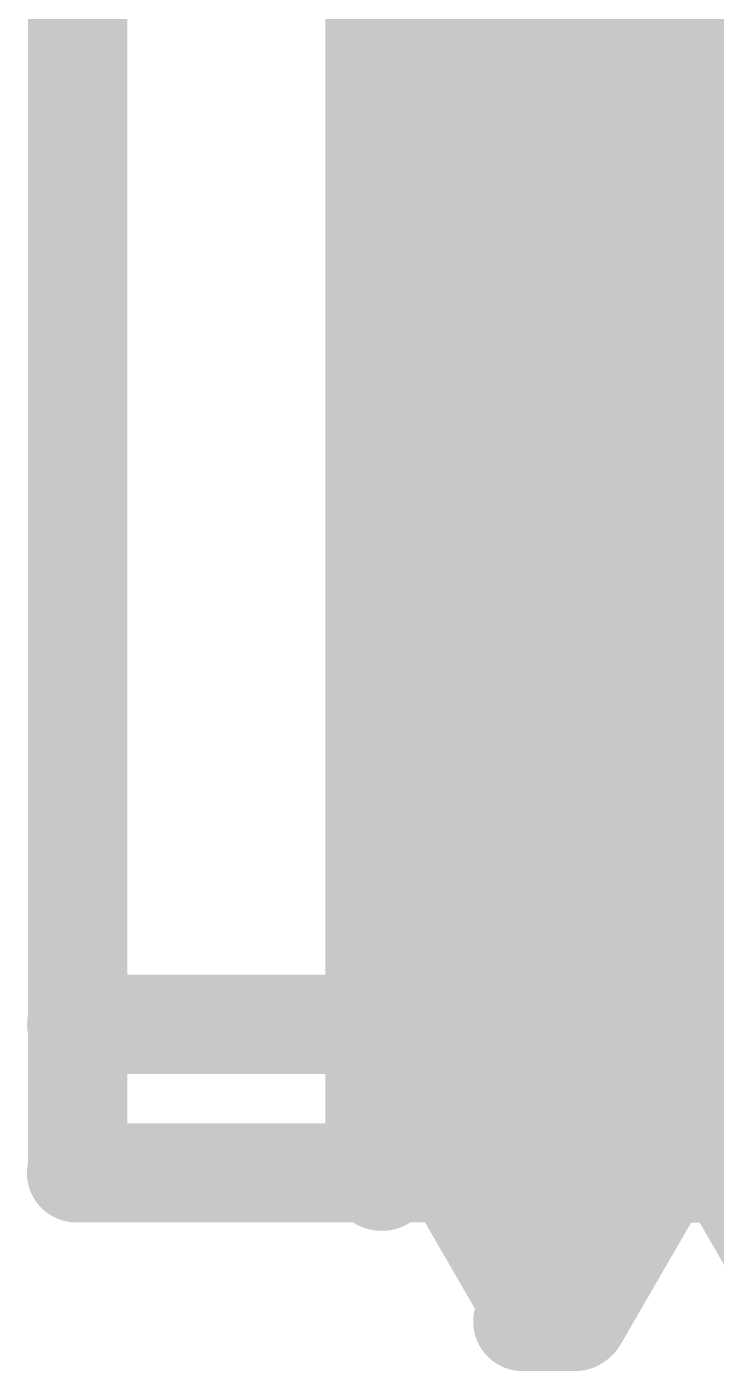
# Model space of a CAD drawing. Header units: millimetres. Extents: x 6.83 to 16.18, y 4.59 to 12.3.
# Drawn here: x 6.8283 to 6.8978, y 5.6351 to 5.7708 of the extents above; entities that cross this region are included whole.
import ezdxf

# ---------------------------------------------------------------- set-up
doc = ezdxf.new("R2010")
doc.units = ezdxf.units.MM
doc.header["$MEASUREMENT"] = 0
doc.layers.add('TopOverlay', color=2, linetype='Continuous')

msp = doc.modelspace()

# ---------------------------------------------------------------- linework, layer by layer
at = {"layer": 'TopOverlay', "const_width": 0.01}
for points in [[(6.8334129, 5.7611383), (6.8334129, 5.8671382)], [(6.8764566, 5.7974088), (6.877322, 5.7611383)], [(6.8785665, 5.7645402), (6.8799225, 5.7964438)], [(6.8870817, 5.7611388), (6.8884099, 5.7970709)], [(6.8907676, 5.7966805), (6.8921237, 5.76478)], [(6.8634129, 5.7611383), (6.8634134, 5.7938731)], [(6.8841576, 5.7894727), (6.8855115, 5.7572617)], [(6.8991016, 5.7587573), (6.9004064, 5.7897863)], [(6.8634187, 5.7886123), (6.8661543, 5.761137)], [(6.8634193, 5.7611383), (6.8634193, 5.7886104)], [(6.8634193, 5.7886082), (6.8650348, 5.7501237)], [(6.8710305, 5.7498577), (6.8723216, 5.7807819)], [(6.8905441, 5.7611383), (6.8912366, 5.7800842)], [(6.9002107, 5.7808093), (6.9009315, 5.7611383)], [(6.8685403, 5.7611383), (6.8689866, 5.7789347)], [(6.8772112, 5.7323121), (6.8785665, 5.7645402)], [(6.8921237, 5.76478), (6.8934791, 5.7325458)], [(6.8334129, 5.6551383), (6.8334129, 5.7611383)], [(6.8634129, 5.7611383), (6.8634134, 5.7418164)], [(6.8634193, 5.6588267), (6.8634193, 5.7611383)], [(6.8661543, 5.7611371), (6.8687116, 5.7340946)], [(6.8675344, 5.722366), (6.8685403, 5.7611383)], [(6.877322, 5.7611383), (6.8784103, 5.7151499)], [(6.8864315, 5.7433583), (6.8870817, 5.7611388)], [(6.8892141, 5.7251946), (6.8905441, 5.7611383)], [(6.9009315, 5.7611383), (6.9023165, 5.7237312)], [(6.8977959, 5.7279393), (6.8991016, 5.7587573)], [(6.8855115, 5.7572617), (6.8868656, 5.7254172)], [(6.8650348, 5.7501237), (6.8658426, 5.7310734)], [(6.8697385, 5.7198979), (6.8710305, 5.7498577)], [(6.8857814, 5.7259657), (6.8864315, 5.7433583)], [(6.8634134, 5.7418164), (6.8634138, 5.7231422)], [(6.8687116, 5.7340946), (6.8699715, 5.7209031)], [(6.8934791, 5.7325458), (6.8948354, 5.7029829)], [(6.8658426, 5.7310734), (6.8666507, 5.7130604)], [(6.8758553, 5.7027952), (6.8772112, 5.7323121)], [(6.8964904, 5.7000059), (6.8977959, 5.7279393)], [(6.8851313, 5.7093359), (6.8857814, 5.7259657)], [(6.8868656, 5.7254172), (6.88822, 5.6969132)], [(6.8885491, 5.708207), (6.8892141, 5.7251946)], [(6.8634138, 5.7231422), (6.8634143, 5.7057404)], [(6.9023165, 5.7237312), (6.903009, 5.7062348)], [(6.8670278, 5.7046956), (6.8675344, 5.722366)], [(6.8699715, 5.7209031), (6.871215, 5.7081173)], [(6.8684468, 5.69345), (6.8697385, 5.7198979)], [(6.8784126, 5.715149), (6.8789608, 5.701866)], [(6.8784126, 5.6494813), (6.8784126, 5.715149)], [(6.8666507, 5.7130604), (6.8674583, 5.696662)], [(6.871215, 5.7081173), (6.8724452, 5.6958864)], [(6.8844811, 5.6938237), (6.8851313, 5.7093359)], [(6.8878841, 5.6924436), (6.8885491, 5.708207)], [(6.8634143, 5.7057404), (6.8634147, 5.6901954)], [(6.8665192, 5.6889591), (6.8670278, 5.7046956)], [(6.8744999, 5.6787633), (6.8758553, 5.7027952)], [(6.8948354, 5.7029829), (6.8961908, 5.6789083)], [(6.8789608, 5.701866), (6.879509, 5.6891367)], [(6.8951849, 5.6774103), (6.8964904, 5.7000059)], [(6.8674583, 5.696662), (6.8682659, 5.6823912)], [(6.8724452, 5.6958864), (6.8736637, 5.6844002)], [(6.883831, 5.6797842), (6.8844811, 5.6938237)], [(6.887219, 5.6783548), (6.8878841, 5.6924436)], [(6.8634147, 5.6901954), (6.8634152, 5.6770262)], [(6.879509, 5.6891367), (6.8800572, 5.6775135)], [(6.8660085, 5.6756888), (6.8665192, 5.6889591)], [(6.8736637, 5.6844002), (6.8748695, 5.6739588)], [(6.8831809, 5.6675324), (6.883831, 5.6797842)], [(6.8865539, 5.6661494), (6.887219, 5.6783548)], [(6.8634152, 5.6770262), (6.8634162, 5.6666722)], [(6.8800572, 5.6775135), (6.8806053, 5.6673565)], [(6.865495, 5.6653358), (6.8660085, 5.6756888)], [(6.8333137, 5.6701383), (6.9095132, 5.6701383)], [(6.8806053, 5.6673565), (6.8811535, 5.6586349)], [(6.8825307, 5.6572232), (6.8831809, 5.6675324)], [(6.8634162, 5.6666722), (6.8634168, 5.6595103)], [(6.885889, 5.6557541), (6.8865539, 5.6661494)], [(6.8760609, 5.664849), (6.8772406, 5.6568774)], [(6.8634146, 5.6588267), (6.8634187, 5.6587618)], [(6.8634193, 5.6587624), (6.8636501, 5.6574552)], [(6.8811535, 5.6586349), (6.8817017, 5.6512821)], [(6.8636501, 5.6574552), (6.8637654, 5.6568557)], [(6.8772406, 5.6568774), (6.8784144, 5.6494798)], [(6.8332961, 5.6551383), (6.8635402, 5.6551383)], [(6.8645322, 5.6551452), (6.8713375, 5.6551452)], [(6.8711251, 5.6555124), (6.8728757, 5.6524881)], [(6.8713375, 5.6551452), (6.8715364, 5.6551452)], [(6.8915688, 5.6536479), (6.8924285, 5.6551327)], [(6.8922431, 5.6551327), (6.8990419, 5.6551327)], [(6.8924285, 5.6551327), (6.892635, 5.6554901)], [(6.898843, 5.6554769), (6.9005937, 5.652452)], [(6.8990419, 5.6551327), (6.8992467, 5.6551327)], [(6.8728757, 5.6524881), (6.873751, 5.6509759)], [(6.8907092, 5.652163), (6.8915688, 5.6536479)], [(6.9005937, 5.652452), (6.901469, 5.6509395)], [(6.8898496, 5.6506781), (6.8907092, 5.652163)], [(6.873751, 5.6509759), (6.8746263, 5.6494637)], [(6.8889901, 5.6491932), (6.8898496, 5.6506781)], [(6.901469, 5.6509395), (6.9023442, 5.649427)], [(6.8746263, 5.6494637), (6.8755015, 5.6479515)], [(6.8784126, 5.6494813), (6.8787614, 5.646265)], [(6.8881307, 5.6477083), (6.8889901, 5.6491932)], [(6.9023442, 5.649427), (6.9032195, 5.6479145)], [(6.8755015, 5.6479515), (6.8763766, 5.6464392)], [(6.8872713, 5.6462232), (6.8881307, 5.6477083)], [(6.8763766, 5.6464392), (6.8772517, 5.6449269)], [(6.8787614, 5.646265), (6.8789358, 5.6447965)], [(6.8864121, 5.6447382), (6.8872713, 5.6462232)], [(6.8772517, 5.6449269), (6.8781268, 5.6434146)], [(6.8855528, 5.6432531), (6.8864121, 5.6447382)], [(6.8781268, 5.6434146), (6.8790019, 5.6419023)], [(6.8838345, 5.6402829), (6.8855528, 5.6432531)], [(6.8790019, 5.6419023), (6.8798769, 5.6403899)], [(6.8783152, 5.6401383), (6.8836186, 5.6401383)]]:
    msp.add_lwpolyline(points, dxfattribs=at)
at = {"layer": 'TopOverlay', "const_width": 0.005}
for points in [[(6.8760665, 5.7645402, 1), (6.8810665, 5.7645402, 1)], [(6.8760665, 5.7645402, 1), (6.8810665, 5.7645402, 1)], [(6.8896237, 5.76478, 1), (6.8946237, 5.76478, 1)], [(6.8896237, 5.76478, 1), (6.8946237, 5.76478, 1)], [(6.8309129, 5.7611383, 1), (6.8359129, 5.7611383, 1)], [(6.8309129, 5.7611383, 1), (6.8359129, 5.7611383, 1)], [(6.8609129, 5.7611383, 1), (6.8659129, 5.7611383, 1)], [(6.8609129, 5.7611383, 1), (6.8659129, 5.7611383, 1)], [(6.8609193, 5.7611383, 1), (6.8659193, 5.7611383, 1)], [(6.8609193, 5.7611383, 1), (6.8659193, 5.7611383, 1)], [(6.8636543, 5.7611371, 1), (6.8686543, 5.7611371, 1)], [(6.8636543, 5.761137, 1), (6.8686543, 5.761137, 1)], [(6.8660403, 5.7611383, 1), (6.8710403, 5.7611383, 1)], [(6.8660403, 5.7611383, 1), (6.8710403, 5.7611383, 1)], [(6.874822, 5.7611383, 1), (6.879822, 5.7611383, 1)], [(6.874822, 5.7611383, 1), (6.879822, 5.7611383, 1)], [(6.8845817, 5.7611388, 1), (6.8895817, 5.7611388, 1)], [(6.8845817, 5.7611388, 1), (6.8895817, 5.7611388, 1)], [(6.8880441, 5.7611383, 1), (6.8930441, 5.7611383, 1)], [(6.8880441, 5.7611383, 1), (6.8930441, 5.7611383, 1)], [(6.8984315, 5.7611383, 1), (6.9034315, 5.7611383, 1)], [(6.8984315, 5.7611383, 1), (6.9034315, 5.7611383, 1)], [(6.8966016, 5.7587573, 1), (6.9016016, 5.7587573, 1)], [(6.8966016, 5.7587573, 1), (6.9016016, 5.7587573, 1)], [(6.8830115, 5.7572617, 1), (6.8880115, 5.7572617, 1)], [(6.8830115, 5.7572617, 1), (6.8880115, 5.7572617, 1)], [(6.8625348, 5.7501237, 1), (6.8675348, 5.7501237, 1)], [(6.8625348, 5.7501237, 1), (6.8675348, 5.7501237, 1)], [(6.8685305, 5.7498577, 1), (6.8735305, 5.7498577, 1)], [(6.8685305, 5.7498577, 1), (6.8735305, 5.7498577, 1)], [(6.8839315, 5.7433583, 1), (6.8889315, 5.7433583, 1)], [(6.8839315, 5.7433583, 1), (6.8889315, 5.7433583, 1)], [(6.8609134, 5.7418164, 1), (6.8659134, 5.7418164, 1)], [(6.8609134, 5.7418164, 1), (6.8659134, 5.7418164, 1)], [(6.8662116, 5.7340946, 1), (6.8712116, 5.7340946, 1)], [(6.8662116, 5.7340946, 1), (6.8712116, 5.7340946, 1)], [(6.8909791, 5.7325458, 1), (6.8959791, 5.7325458, 1)], [(6.8909791, 5.7325458, 1), (6.8959791, 5.7325458, 1)], [(6.8633426, 5.7310734, 1), (6.8683426, 5.7310734, 1)], [(6.8633426, 5.7310734, 1), (6.8683426, 5.7310734, 1)], [(6.8747112, 5.7323121, 1), (6.8797112, 5.7323121, 1)], [(6.8747112, 5.7323121, 1), (6.8797112, 5.7323121, 1)], [(6.8952959, 5.7279393, 1), (6.9002959, 5.7279393, 1)], [(6.8952959, 5.7279393, 1), (6.9002959, 5.7279393, 1)], [(6.8832814, 5.7259657, 1), (6.8882814, 5.7259657, 1)], [(6.8832814, 5.7259657, 1), (6.8882814, 5.7259657, 1)], [(6.8843656, 5.7254172, 1), (6.8893656, 5.7254172, 1)], [(6.8843656, 5.7254172, 1), (6.8893656, 5.7254172, 1)], [(6.8867141, 5.7251946, 1), (6.8917141, 5.7251946, 1)], [(6.8867141, 5.7251946, 1), (6.8917141, 5.7251946, 1)], [(6.8609138, 5.7231422, 1), (6.8659138, 5.7231422, 1)], [(6.8609138, 5.7231422, 1), (6.8659138, 5.7231422, 1)], [(6.8998165, 5.7237312, 1), (6.9048165, 5.7237312, 1)], [(6.8998165, 5.7237312, 1), (6.9048165, 5.7237312, 1)], [(6.8650344, 5.722366, 1), (6.8700344, 5.722366, 1)], [(6.8650344, 5.722366, 1), (6.8700344, 5.722366, 1)], [(6.8674715, 5.7209031, 1), (6.8724715, 5.7209031, 1)], [(6.8674715, 5.7209031, 1), (6.8724715, 5.7209031, 1)], [(6.8672385, 5.7198979, 1), (6.8722385, 5.7198979, 1)], [(6.8672385, 5.7198979, 1), (6.8722385, 5.7198979, 1)], [(6.8759103, 5.7151499, 1), (6.8809103, 5.7151499, 1)], [(6.8759126, 5.715149, 1), (6.8809126, 5.715149, 1)], [(6.8759126, 5.715149, 1), (6.8809126, 5.715149, 1)], [(6.8641507, 5.7130604, 1), (6.8691507, 5.7130604, 1)], [(6.8641507, 5.7130604, 1), (6.8691507, 5.7130604, 1)], [(6.868715, 5.7081173, 1), (6.873715, 5.7081173, 1)], [(6.868715, 5.7081173, 1), (6.873715, 5.7081173, 1)], [(6.8826313, 5.7093359, 1), (6.8876313, 5.7093359, 1)], [(6.8826313, 5.7093359, 1), (6.8876313, 5.7093359, 1)], [(6.8860491, 5.708207, 1), (6.8910491, 5.708207, 1)], [(6.8860491, 5.708207, 1), (6.8910491, 5.708207, 1)], [(6.8609143, 5.7057404, 1), (6.8659143, 5.7057404, 1)], [(6.8609143, 5.7057404, 1), (6.8659143, 5.7057404, 1)], [(6.8645278, 5.7046956, 1), (6.8695278, 5.7046956, 1)], [(6.8645278, 5.7046956, 1), (6.8695278, 5.7046956, 1)], [(6.8733553, 5.7027952, 1), (6.8783553, 5.7027952, 1)], [(6.8733553, 5.7027952, 1), (6.8783553, 5.7027952, 1)], [(6.8923354, 5.7029829, 1), (6.8973354, 5.7029829, 1)], [(6.8923354, 5.7029829, 1), (6.8973354, 5.7029829, 1)], [(6.8764608, 5.701866, 1), (6.8814608, 5.701866, 1)], [(6.8764608, 5.701866, 1), (6.8814608, 5.701866, 1)], [(6.8939904, 5.7000059, 1), (6.8989904, 5.7000059, 1)], [(6.8939904, 5.7000059, 1), (6.8989904, 5.7000059, 1)], [(6.8649583, 5.696662, 1), (6.8699583, 5.696662, 1)], [(6.8649583, 5.696662, 1), (6.8699583, 5.696662, 1)], [(6.8699452, 5.6958864, 1), (6.8749452, 5.6958864, 1)], [(6.8699452, 5.6958864, 1), (6.8749452, 5.6958864, 1)], [(6.88572, 5.6969132, 1), (6.89072, 5.6969132, 1)], [(6.88572, 5.6969132, 1), (6.89072, 5.6969132, 1)], [(6.8659467, 5.69345, 1), (6.8709467, 5.69345, 1)], [(6.8659468, 5.69345, 1), (6.8709468, 5.69345, 1)], [(6.8819811, 5.6938237, 1), (6.8869811, 5.6938237, 1)], [(6.8819811, 5.6938237, 1), (6.8869811, 5.6938237, 1)], [(6.8853841, 5.6924436, 1), (6.8903841, 5.6924436, 1)], [(6.8853841, 5.6924436, 1), (6.8903841, 5.6924436, 1)], [(6.8609147, 5.6901954, 1), (6.8659147, 5.6901954, 1)], [(6.8609147, 5.6901954, 1), (6.8659147, 5.6901954, 1)], [(6.877009, 5.6891367, 1), (6.882009, 5.6891367, 1)], [(6.877009, 5.6891367, 1), (6.882009, 5.6891367, 1)], [(6.8640192, 5.6889591, 1), (6.8690192, 5.6889591, 1)], [(6.8640192, 5.6889591, 1), (6.8690192, 5.6889591, 1)], [(6.8711637, 5.6844002, 1), (6.8761637, 5.6844002, 1)], [(6.8711637, 5.6844002, 1), (6.8761637, 5.6844002, 1)], [(6.8657659, 5.6823912, 1), (6.8707659, 5.6823912, 1)], [(6.8657659, 5.6823912, 1), (6.8707659, 5.6823912, 1)], [(6.881331, 5.6797842, 1), (6.886331, 5.6797842, 1)], [(6.881331, 5.6797842, 1), (6.886331, 5.6797842, 1)], [(6.8719999, 5.6787633, 1), (6.8769999, 5.6787633, 1)], [(6.872, 5.6787633, 1), (6.877, 5.6787633, 1)], [(6.884719, 5.6783548, 1), (6.889719, 5.6783548, 1)], [(6.884719, 5.6783548, 1), (6.889719, 5.6783548, 1)], [(6.8936908, 5.6789083, 1), (6.8986908, 5.6789083, 1)], [(6.8936908, 5.6789083, 1), (6.8986908, 5.6789083, 1)], [(6.8609152, 5.6770262, 1), (6.8659152, 5.6770262, 1)], [(6.8609152, 5.6770262, 1), (6.8659152, 5.6770262, 1)], [(6.8775572, 5.6775135, 1), (6.8825572, 5.6775135, 1)], [(6.8775572, 5.6775135, 1), (6.8825572, 5.6775135, 1)], [(6.8926848, 5.6774103, 1), (6.8976848, 5.6774103, 1)], [(6.8926849, 5.6774103, 1), (6.8976849, 5.6774103, 1)], [(6.8635085, 5.6756888, 1), (6.8685085, 5.6756888, 1)], [(6.8635085, 5.6756888, 1), (6.8685085, 5.6756888, 1)], [(6.8870741, 5.674413, 1), (6.8920741, 5.674413, 1)], [(6.8870742, 5.6744129, 1), (6.8920742, 5.6744129, 1)], [(6.8646549, 5.6727841, 1), (6.8696549, 5.6727841, 1)], [(6.864655, 5.6727841, 1), (6.869655, 5.6727841, 1)], [(6.8723695, 5.6739589, 1), (6.8773695, 5.6739589, 1)], [(6.8723695, 5.6739588, 1), (6.8773695, 5.6739588, 1)], [(6.8308137, 5.6701383, 1), (6.8358137, 5.6701383, 1)], [(6.8665739, 5.6708229, 1), (6.8715739, 5.6708229, 1)], [(6.8665739, 5.6708229, 1), (6.8715739, 5.6708229, 1)], [(6.8991672, 5.6712825, 1), (6.9041672, 5.6712825, 1)], [(6.8991673, 5.6712825, 1), (6.9041673, 5.6712825, 1)], [(6.8781053, 5.6673565, 1), (6.8831053, 5.6673565, 1)], [(6.8781053, 5.6673565, 1), (6.8831053, 5.6673565, 1)], [(6.8806809, 5.6675324, 1), (6.8856809, 5.6675324, 1)], [(6.8806809, 5.6675324, 1), (6.8856809, 5.6675324, 1)], [(6.8609162, 5.6666722, 1), (6.8659162, 5.6666722, 1)], [(6.8609162, 5.6666722, 1), (6.8659162, 5.6666722, 1)], [(6.8840539, 5.6661494, 1), (6.8890539, 5.6661494, 1)], [(6.8840539, 5.6661494, 1), (6.8890539, 5.6661494, 1)], [(6.862995, 5.6653358, 1), (6.867995, 5.6653358, 1)], [(6.862995, 5.6653358, 1), (6.867995, 5.6653358, 1)], [(6.8735609, 5.664849, 1), (6.8785609, 5.664849, 1)], [(6.8735609, 5.664849, 1), (6.8785609, 5.664849, 1)], [(6.8673819, 5.6621618, 1), (6.8723819, 5.6621618, 1)], [(6.867382, 5.6621618, 1), (6.872382, 5.6621618, 1)], [(6.8706441, 5.6623477, 1), (6.8756441, 5.6623477, 1)], [(6.8706441, 5.6623477, 1), (6.8756441, 5.6623477, 1)], [(6.8609168, 5.6595103, 1), (6.8659168, 5.6595103, 1)], [(6.8884286, 5.6599844, 1), (6.8934286, 5.6599844, 1)], [(6.8884287, 5.6599844, 1), (6.8934287, 5.6599844, 1)], [(6.8609146, 5.6588267, 1), (6.8659146, 5.6588267, 1)], [(6.8609158, 5.6587589, 1), (6.8659158, 5.6587589, 1)], [(6.8609187, 5.6587618, 1), (6.8659187, 5.6587618, 1)], [(6.8609193, 5.6588267, 1), (6.8659193, 5.6588267, 1)], [(6.8609193, 5.6587624, 1), (6.8659193, 5.6587624, 1)], [(6.8624789, 5.6582965, 1), (6.8674789, 5.6582965, 1)], [(6.862479, 5.6582965, 1), (6.867479, 5.6582965, 1)], [(6.8786535, 5.6586349, 1), (6.8836535, 5.6586349, 1)], [(6.8786535, 5.6586349, 1), (6.8836535, 5.6586349, 1)], [(6.8977846, 5.6584424, 1), (6.9027846, 5.6584424, 1)], [(6.8977846, 5.6584423, 1), (6.9027846, 5.6584423, 1)], [(6.8611501, 5.6574552, 1), (6.8661501, 5.6574552, 1)], [(6.8611501, 5.6574552, 1), (6.8661501, 5.6574552, 1)], [(6.8612653, 5.6568558, 1), (6.8662653, 5.6568558, 1)], [(6.8612654, 5.6568557, 1), (6.8662654, 5.6568557, 1)], [(6.8747406, 5.6568774, 1), (6.8797406, 5.6568774, 1)], [(6.8747406, 5.6568774, 1), (6.8797406, 5.6568774, 1)], [(6.8800307, 5.6572232, 1), (6.8850307, 5.6572232, 1)], [(6.8800308, 5.6572232, 1), (6.8850308, 5.6572232, 1)], [(6.8307961, 5.6551383, 1), (6.8357961, 5.6551383, 1)], [(6.8309129, 5.6551383, 1), (6.8359129, 5.6551383, 1)], [(6.8610402, 5.6551383, 1), (6.8660402, 5.6551383, 1)], [(6.8613806, 5.6563212, 1), (6.8663806, 5.6563212, 1)], [(6.8613807, 5.6563212, 1), (6.8663807, 5.6563212, 1)], [(6.861496, 5.6558732, 1), (6.866496, 5.6558732, 1)], [(6.861496, 5.6558732, 1), (6.866496, 5.6558732, 1)], [(6.8616112, 5.6555334, 1), (6.8666112, 5.6555334, 1)], [(6.8616112, 5.6555334, 1), (6.8666112, 5.6555334, 1)], [(6.8617264, 5.6553235, 1), (6.8667264, 5.6553235, 1)], [(6.8617264, 5.6553235, 1), (6.8667264, 5.6553235, 1)], [(6.8618414, 5.655265, 1), (6.8668414, 5.655265, 1)], [(6.8618415, 5.6552651, 1), (6.8668415, 5.6552651, 1)], [(6.8619565, 5.6553673, 1), (6.8669565, 5.6553673, 1)], [(6.8619566, 5.6553673, 1), (6.8669566, 5.6553673, 1)], [(6.8620322, 5.6551452, 1), (6.8670322, 5.6551452, 1)], [(6.8620716, 5.6555642, 1), (6.8670716, 5.6555642, 1)], [(6.8620716, 5.6555642, 1), (6.8670716, 5.6555642, 1)], [(6.8686251, 5.6555124, 1), (6.8736251, 5.6555124, 1)], [(6.8688375, 5.6551452, 1), (6.8738375, 5.6551452, 1)], [(6.8688375, 5.6551452, 1), (6.8738375, 5.6551452, 1)], [(6.8689971, 5.6557428, 1), (6.8739971, 5.6557428, 1)], [(6.8690364, 5.6551452, 1), (6.8740364, 5.6551452, 1)], [(6.8692886, 5.6553759, 1), (6.8742886, 5.6553759, 1)], [(6.883389, 5.6557541, 1), (6.888389, 5.6557541, 1)], [(6.883389, 5.6557541, 1), (6.888389, 5.6557541, 1)], [(6.8897431, 5.6551327, 1), (6.8947431, 5.6551327, 1)], [(6.889783, 5.6555598, 1), (6.894783, 5.6555598, 1)], [(6.8899285, 5.6551327, 1), (6.8949285, 5.6551327, 1)], [(6.8899285, 5.6551327, 1), (6.8949285, 5.6551327, 1)], [(6.8900739, 5.6555605, 1), (6.8950739, 5.6555605, 1)], [(6.890135, 5.6554901, 1), (6.895135, 5.6554901, 1)], [(6.896343, 5.6554769, 1), (6.901343, 5.6554769, 1)], [(6.8964023, 5.6556003, 1), (6.9014023, 5.6556003, 1)], [(6.8964023, 5.6556003, 1), (6.9014023, 5.6556003, 1)], [(6.8965419, 5.6551327, 1), (6.9015419, 5.6551327, 1)], [(6.8965419, 5.6551327, 1), (6.9015419, 5.6551327, 1)], [(6.8967467, 5.6551327, 1), (6.9017467, 5.6551327, 1)], [(6.8614393, 5.6550049, 1), (6.8664393, 5.6550049, 1)], [(6.8614394, 5.655005, 1), (6.8664394, 5.655005, 1)], [(6.8619605, 5.654702, 1), (6.8669605, 5.654702, 1)], [(6.8619605, 5.6547019, 1), (6.8669605, 5.6547019, 1)], [(6.8703757, 5.6524881, 1), (6.8753757, 5.6524881, 1)], [(6.8703757, 5.6524881, 1), (6.8753757, 5.6524881, 1)], [(6.8890688, 5.6536479, 1), (6.8940688, 5.6536479, 1)], [(6.8890688, 5.6536479, 1), (6.8940688, 5.6536479, 1)], [(6.8980937, 5.652452, 1), (6.9030937, 5.652452, 1)], [(6.8980937, 5.652452, 1), (6.9030937, 5.652452, 1)], [(6.8792017, 5.6512821, 1), (6.8842017, 5.6512821, 1)], [(6.8792018, 5.6512821, 1), (6.8842018, 5.6512821, 1)], [(6.8882092, 5.652163, 1), (6.8932092, 5.652163, 1)], [(6.8882092, 5.652163, 1), (6.8932092, 5.652163, 1)], [(6.871251, 5.6509759, 1), (6.876251, 5.6509759, 1)], [(6.871251, 5.6509759, 1), (6.876251, 5.6509759, 1)], [(6.8873496, 5.6506781, 1), (6.8923496, 5.6506781, 1)], [(6.8873496, 5.6506781, 1), (6.8923496, 5.6506781, 1)], [(6.898969, 5.6509395, 1), (6.903969, 5.6509395, 1)], [(6.898969, 5.6509395, 1), (6.903969, 5.6509395, 1)], [(6.8721263, 5.6494637, 1), (6.8771263, 5.6494637, 1)], [(6.8721263, 5.6494637, 1), (6.8771263, 5.6494637, 1)], [(6.8759126, 5.6494813, 1), (6.8809126, 5.6494813, 1)], [(6.8759126, 5.6494813, 1), (6.8809126, 5.6494813, 1)], [(6.8759144, 5.6494798, 1), (6.8809144, 5.6494798, 1)], [(6.8793805, 5.649193, 1), (6.8843805, 5.649193, 1)], [(6.8793806, 5.649193, 1), (6.8843806, 5.649193, 1)], [(6.8864901, 5.6491932, 1), (6.8914901, 5.6491932, 1)], [(6.8864901, 5.6491932, 1), (6.8914901, 5.6491932, 1)], [(6.8998442, 5.649427, 1), (6.9048442, 5.649427, 1)], [(6.8998442, 5.649427, 1), (6.9048442, 5.649427, 1)], [(6.8730015, 5.6479515, 1), (6.8780015, 5.6479515, 1)], [(6.8730015, 5.6479515, 1), (6.8780015, 5.6479515, 1)], [(6.8827243, 5.6474893, 1), (6.8877243, 5.6474893, 1)], [(6.8827243, 5.6474893, 1), (6.8877243, 5.6474893, 1)], [(6.8856307, 5.6477083, 1), (6.8906307, 5.6477083, 1)], [(6.8856307, 5.6477083, 1), (6.8906307, 5.6477083, 1)], [(6.8738766, 5.6464392, 1), (6.8788766, 5.6464392, 1)], [(6.8738766, 5.6464392, 1), (6.8788766, 5.6464392, 1)], [(6.8762614, 5.646265, 1), (6.8812614, 5.646265, 1)], [(6.8762614, 5.646265, 1), (6.8812614, 5.646265, 1)], [(6.8847713, 5.6462232, 1), (6.8897713, 5.6462232, 1)], [(6.8847713, 5.6462232, 1), (6.8897713, 5.6462232, 1)], [(6.8747517, 5.6449269, 1), (6.8797517, 5.6449269, 1)], [(6.8747517, 5.6449269, 1), (6.8797517, 5.6449269, 1)], [(6.8764358, 5.6447966, 1), (6.8814358, 5.6447966, 1)], [(6.8764358, 5.6447965, 1), (6.8814358, 5.6447965, 1)], [(6.8797499, 5.6455459, 1), (6.8847499, 5.6455459, 1)], [(6.87975, 5.6455459, 1), (6.88475, 5.6455459, 1)], [(6.8839121, 5.6447382, 1), (6.8889121, 5.6447382, 1)], [(6.8839121, 5.6447382, 1), (6.8889121, 5.6447382, 1)], [(6.8756268, 5.6434146, 1), (6.8806268, 5.6434146, 1)], [(6.8756268, 5.6434146, 1), (6.8806268, 5.6434146, 1)], [(6.8766102, 5.6434958, 1), (6.8816102, 5.6434958, 1)], [(6.8766102, 5.6434958, 1), (6.8816102, 5.6434958, 1)], [(6.8830528, 5.6432531, 1), (6.8880528, 5.6432531, 1)], [(6.8830528, 5.6432531, 1), (6.8880528, 5.6432531, 1)], [(6.8765019, 5.6419023, 1), (6.8815019, 5.6419023, 1)], [(6.8765019, 5.6419023, 1), (6.8815019, 5.6419023, 1)], [(6.8767846, 5.6424187, 1), (6.8817846, 5.6424187, 1)], [(6.8767846, 5.6424186, 1), (6.8817846, 5.6424186, 1)], [(6.876959, 5.641621, 1), (6.881959, 5.641621, 1)], [(6.876959, 5.641621, 1), (6.881959, 5.641621, 1)], [(6.8802981, 5.6420162, 1), (6.8852981, 5.6420162, 1)], [(6.8802982, 5.6420162, 1), (6.8852982, 5.6420162, 1)], [(6.8813943, 5.6420638, 1), (6.8863943, 5.6420638, 1)], [(6.8813944, 5.6420638, 1), (6.8863944, 5.6420638, 1)], [(6.8820595, 5.6427022, 1), (6.8870595, 5.6427022, 1)], [(6.8820595, 5.6427022, 1), (6.8870595, 5.6427022, 1)], [(6.8771334, 5.6411467, 1), (6.8821334, 5.6411467, 1)], [(6.8771334, 5.6411467, 1), (6.8821334, 5.6411467, 1)], [(6.8773078, 5.6409473, 1), (6.8823078, 5.6409473, 1)], [(6.8773079, 5.6409473, 1), (6.8823079, 5.6409473, 1)], [(6.8773769, 5.6403899, 1), (6.8823769, 5.6403899, 1)], [(6.8774823, 5.6409313, 1), (6.8824823, 5.6409313, 1)], [(6.8774823, 5.6409313, 1), (6.8824823, 5.6409313, 1)], [(6.8776568, 5.641007, 1), (6.8826568, 5.641007, 1)], [(6.8780802, 5.6406959, 1), (6.8830802, 5.6406959, 1)], [(6.8813345, 5.6402829, 1), (6.8863345, 5.6402829, 1)], [(6.8758152, 5.6401383, 1), (6.8808152, 5.6401383, 1)], [(6.8811186, 5.6401383, 1), (6.8861186, 5.6401383, 1)]]:
    msp.add_lwpolyline(points, format="xyb", close=True, dxfattribs=at)
at = {"layer": 'TopOverlay', "const_width": 0.01}
for points in [[(6.8895742, 5.6744129, -0.004788971769449684), (6.88822, 5.6969132)], [(6.8684467, 5.69345, -0.005176928342339814), (6.8671549, 5.6727841)], [(6.9030494, 5.6930431, -0.005609854349888794), (6.9016672, 5.6712825)], [(6.8690739, 5.6708229, -0.004473312192405957), (6.8682659, 5.6823912)], [(6.8745, 5.6787633, -0.0107090675587675), (6.8731441, 5.6623477)], [(6.8989023, 5.6556003, -0.05720373762649709), (6.8961908, 5.6789083)], [(6.8951848, 5.6774103, -0.05767167787487591), (6.8925739, 5.6555605)], [(6.8909286, 5.6599844, -0.01389158263190002), (6.8895741, 5.674413)], [(6.867155, 5.6727841, -0.1085578943828272), (6.8645716, 5.6555642)], [(6.8760609, 5.664849, -0.004544028474623671), (6.8748695, 5.6739589)], [(6.869882, 5.6621618, -0.007603982254139405), (6.8690739, 5.6708229)], [(6.9016673, 5.6712825, -0.02096927486870455), (6.9002846, 5.6584424)], [(6.865495, 5.6653358, -0.009146924420510297), (6.864979, 5.6582965)], [(6.8714971, 5.6557428, -0.237100104798651), (6.8698819, 5.6621618)], [(6.8731441, 5.6623477, -0.05696322971282369), (6.8717886, 5.6553759)], [(6.892283, 5.6555598, -0.2523235291964908), (6.8909287, 5.6599844)], [(6.8639394, 5.655005, -0.01763856358370194), (6.8634158, 5.6587589)], [(6.8649789, 5.6582965, -0.03631114553828333), (6.8644605, 5.654702)], [(6.9002846, 5.6584423, -1.369615164778886), (6.8989023, 5.6556003)], [(6.8638806, 5.6563212, -0.007295980107645171), (6.8637653, 5.6568558)], [(6.8825308, 5.6572232, -0.006565350857829565), (6.8818806, 5.649193)], [(6.863996, 5.6558732, -0.01312855394769294), (6.8638807, 5.6563212)], [(6.8641112, 5.6555334, -0.02676821241369559), (6.863996, 5.6558732)], [(6.8642264, 5.6553235, -0.07176997636149214), (6.8641112, 5.6555334)], [(6.8643415, 5.6552651, -0.2855494605716532), (6.8642264, 5.6553235)], [(6.8644565, 5.6553673, -0.1760355847168792), (6.8643414, 5.655265)], [(6.8645716, 5.6555642, -0.02623963383109021), (6.8644566, 5.6553673)], [(6.885889, 5.6557541, -0.00662863691277189), (6.8852243, 5.6474893)], [(6.8644605, 5.6547019, -1.963986555163975), (6.8639393, 5.6550049)], [(6.88225, 5.6455459, -0.007907125764868466), (6.8817018, 5.6512821)], [(6.8818805, 5.649193, -0.03515342522158978), (6.8805802, 5.6406959)], [(6.8852243, 5.6474893, -0.03159709458659498), (6.8845595, 5.6427022)], [(6.8791102, 5.6434958, -0.00496019937528479), (6.8789358, 5.6447966)], [(6.8827981, 5.6420162, -0.02779765248608139), (6.8822499, 5.6455459)], [(6.8792846, 5.6424187, -0.009242311086692876), (6.8791102, 5.6434958)], [(6.879459, 5.641621, -0.02028005590011935), (6.8792846, 5.6424186)], [(6.8796334, 5.6411467, -0.05587465223501106), (6.879459, 5.641621)], [(6.8838943, 5.6420638, -1.596238491351703), (6.8827982, 5.6420162)], [(6.8845595, 5.6427022, -0.7293670059036353), (6.8838944, 5.6420638)], [(6.8798078, 5.6409473, -0.1462184898504448), (6.8796334, 5.6411467)], [(6.8799823, 5.6409313, -0.1955508082306373), (6.8798079, 5.6409473)], [(6.8801568, 5.641007, -0.05533422692926213), (6.8799823, 5.6409313)]]:
    msp.add_lwpolyline(points, format="xyb", dxfattribs=at)

doc.saveas('drawing.dxf')
